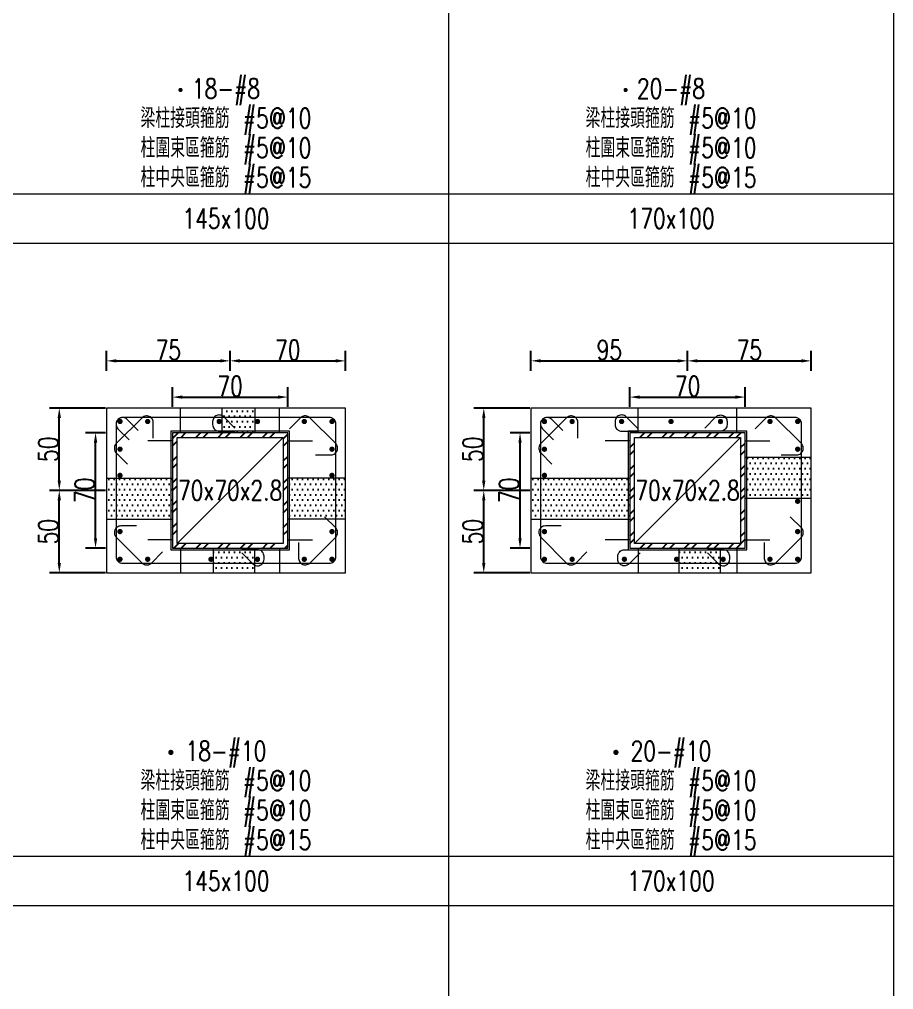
# Model space of a CAD drawing. Header units: millimetres. Extents: x 0 to 3905, y 0 to 8880.
# Drawn here: x 3375 to 3905, y 1557 to 2146 of the extents above; entities that cross this region are included whole.
import ezdxf
from ezdxf.enums import TextEntityAlignment as Align

# ---------------------------------------------------------------- set-up
doc = ezdxf.new("R2010")
doc.units = ezdxf.units.MM
doc.layers.get('DEFPOINTS').update_dxf_attribs({"color": 3})
for name, color, linetype in [('Hatch線', 6, 'Continuous'), ('TC-鋼粱', 132, 'Continuous'), ('主筋斷面', 2, 'Continuous'), ('文字-主筋根數', 7, 'Continuous'), ('文字-剪力筋 中央區', 7, 'Continuous'), ('文字-剪力筋-BC', 7, 'Continuous'), ('文字-剪力筋-圍束區', 7, 'Continuous'), ('文字-斷面尺寸', 7, 'Continuous'), ('文字-輔助字', 7, 'Continuous'), ('柱斷面線', 4, 'Continuous'), ('標註字', 4, 'Continuous'), ('箍筋線', 1, 'Continuous'), ('網格線', 7, 'Continuous'), ('鋼柱', 11, 'Continuous')]:
    doc.layers.add(name, color=color, linetype=linetype)
doc.styles.add('note', font='txt.shx', dxfattribs={"width": 0.75, "height": 12})
doc.styles.add('txt', font='txt.shx', dxfattribs={"height": 0.2, "bigfont": 'chineset.shx'})
doc.dimstyles.new('RCAD_DIM', dxfattribs={"dimtxt": 12, "dimasz": 6, "dimexe": 6, "dimexo": 0.625, "dimtad": 1, "dimdec": 0, "dimdsep": 46, "dimtxsty": 'note', "dimcen": 2.5, "dimclrd": 256, "dimclre": 256, "dimclrt": 256, "dimadec": 0, "dimazin": 0, "dimtfac": 1, "dimtmove": 0, "dimatfit": 3, "dimfxl": 0, "dimtolj": 1, "dimarcsym": 0})

# ---------------------------------------------------------------- blocks, each defined once
blk = doc.blocks.new('*D1890')
at = {"layer": 'DEFPOINTS', "color": 0}
for p in [(3537.5, 1916.62), (3467.5, 1910), (3537.5, 1910)]:
    blk.add_point(p, dxfattribs=at)
at = {"layer": '標註字', "lineweight": -2}
for p, q in [((3467.5, 1910.62), (3467.5, 1922.62)), ((3537.5, 1910.62), (3537.5, 1922.62)), ((3473.5, 1916.62), (3531.5, 1916.62))]:
    blk.add_line(p, q, dxfattribs=at)
at = {"layer": '標註字'}
for points in [[(3473.5, 1917.62), (3473.5, 1915.62), (3467.5, 1916.62)], [(3531.5, 1915.62), (3531.5, 1917.62), (3537.5, 1916.62)]]:
    blk.add_solid(points, dxfattribs=at)
at = {"layer": '標註字', "insert": (3502.5, 1923.25), "char_height": 12, "attachment_point": 5, "style": 'note'}
blk.add_mtext('\\A1;70', dxfattribs=at)
blk = doc.blocks.new('*D1891')
at = {"layer": 'DEFPOINTS', "color": 0}
for p in [(3420.88, 1895), (3427.5, 1895), (3427.5, 1825)]:
    blk.add_point(p, dxfattribs=at)
at = {"layer": '標註字', "lineweight": -2}
for p, q in [((3426.88, 1895), (3414.88, 1895)), ((3420.88, 1831), (3420.88, 1889)), ((3426.88, 1825), (3414.88, 1825))]:
    blk.add_line(p, q, dxfattribs=at)
at = {"layer": '標註字'}
for points in [[(3421.88, 1889), (3419.88, 1889), (3420.88, 1895)], [(3419.88, 1831), (3421.88, 1831), (3420.88, 1825)]]:
    blk.add_solid(points, dxfattribs=at)
at = {"layer": '標註字', "insert": (3414.25, 1860), "char_height": 12, "attachment_point": 5, "rotation": 90, "style": 'note'}
blk.add_mtext('\\A1;70', dxfattribs=at)
blk = doc.blocks.new('*D1892')
at = {"layer": 'DEFPOINTS', "color": 0}
for p in [(3502.5, 1938.62), (3427.5, 1932), (3502.5, 1932)]:
    blk.add_point(p, dxfattribs=at)
at = {"layer": '標註字', "lineweight": -2}
for p, q in [((3427.5, 1932.62), (3427.5, 1944.62)), ((3502.5, 1932.62), (3502.5, 1944.62)), ((3433.5, 1938.62), (3496.5, 1938.62))]:
    blk.add_line(p, q, dxfattribs=at)
at = {"layer": '標註字'}
for points in [[(3433.5, 1939.62), (3433.5, 1937.62), (3427.5, 1938.62)], [(3496.5, 1937.62), (3496.5, 1939.62), (3502.5, 1938.62)]]:
    blk.add_solid(points, dxfattribs=at)
at = {"layer": '標註字', "insert": (3465, 1945.25), "char_height": 12, "attachment_point": 5, "style": 'note'}
blk.add_mtext('\\A1;75', dxfattribs=at)
blk = doc.blocks.new('*D1893')
at = {"layer": 'DEFPOINTS', "color": 0}
for p in [(3572.5, 1938.62), (3502.5, 1932), (3572.5, 1932)]:
    blk.add_point(p, dxfattribs=at)
at = {"layer": '標註字', "lineweight": -2}
for p, q in [((3502.5, 1932.62), (3502.5, 1944.62)), ((3572.5, 1932.62), (3572.5, 1944.62)), ((3508.5, 1938.62), (3566.5, 1938.62))]:
    blk.add_line(p, q, dxfattribs=at)
at = {"layer": '標註字'}
for points in [[(3508.5, 1939.62), (3508.5, 1937.62), (3502.5, 1938.62)], [(3566.5, 1937.62), (3566.5, 1939.62), (3572.5, 1938.62)]]:
    blk.add_solid(points, dxfattribs=at)
at = {"layer": '標註字', "insert": (3537.5, 1945.25), "char_height": 12, "attachment_point": 5, "style": 'note'}
blk.add_mtext('\\A1;70', dxfattribs=at)
blk = doc.blocks.new('*D1894')
at = {"layer": 'DEFPOINTS', "color": 0}
for p in [(3398.88, 1860), (3427.5, 1860), (3427.5, 1810)]:
    blk.add_point(p, dxfattribs=at)
at = {"layer": '標註字', "lineweight": -2}
for p, q in [((3426.88, 1860), (3392.88, 1860)), ((3398.88, 1816), (3398.88, 1854)), ((3426.88, 1810), (3392.88, 1810))]:
    blk.add_line(p, q, dxfattribs=at)
at = {"layer": '標註字'}
for points in [[(3399.88, 1854), (3397.88, 1854), (3398.88, 1860)], [(3397.88, 1816), (3399.88, 1816), (3398.88, 1810)]]:
    blk.add_solid(points, dxfattribs=at)
at = {"layer": '標註字', "insert": (3392.25, 1835), "char_height": 12, "attachment_point": 5, "rotation": 90, "style": 'note'}
blk.add_mtext('\\A1;50', dxfattribs=at)
blk = doc.blocks.new('*D1895')
at = {"layer": 'DEFPOINTS', "color": 0}
for p in [(3398.88, 1910), (3427.5, 1910), (3427.5, 1860)]:
    blk.add_point(p, dxfattribs=at)
at = {"layer": '標註字', "lineweight": -2}
for p, q in [((3426.88, 1910), (3392.88, 1910)), ((3398.88, 1866), (3398.88, 1904)), ((3426.88, 1860), (3392.88, 1860))]:
    blk.add_line(p, q, dxfattribs=at)
at = {"layer": '標註字'}
for points in [[(3399.88, 1904), (3397.88, 1904), (3398.88, 1910)], [(3397.88, 1866), (3399.88, 1866), (3398.88, 1860)]]:
    blk.add_solid(points, dxfattribs=at)
at = {"layer": '標註字', "insert": (3392.25, 1885), "char_height": 12, "attachment_point": 5, "rotation": 90, "style": 'note'}
blk.add_mtext('\\A1;50', dxfattribs=at)
blk = doc.blocks.new('Circle_Filled')
at = {"const_width": 0.5}
blk.add_lwpolyline([(-0.25, 0, 1), (0.25, 0, 1)], format="xyb", close=True, dxfattribs=at)
blk = doc.blocks.new('*D2022')
at = {"layer": 'DEFPOINTS', "color": 0}
for p in [(3815, 1916.62), (3745, 1910), (3815, 1910)]:
    blk.add_point(p, dxfattribs=at)
at = {"layer": '標註字', "lineweight": -2}
for p, q in [((3745, 1910.62), (3745, 1922.62)), ((3815, 1910.62), (3815, 1922.62)), ((3751, 1916.62), (3809, 1916.62))]:
    blk.add_line(p, q, dxfattribs=at)
at = {"layer": '標註字'}
for points in [[(3751, 1917.62), (3751, 1915.62), (3745, 1916.62)], [(3809, 1915.62), (3809, 1917.62), (3815, 1916.62)]]:
    blk.add_solid(points, dxfattribs=at)
at = {"layer": '標註字', "insert": (3780, 1923.25), "char_height": 12, "attachment_point": 5, "style": 'note'}
blk.add_mtext('\\A1;70', dxfattribs=at)
blk = doc.blocks.new('*D2023')
at = {"layer": 'DEFPOINTS', "color": 0}
for p in [(3678.38, 1895), (3685, 1895), (3685, 1825)]:
    blk.add_point(p, dxfattribs=at)
at = {"layer": '標註字', "lineweight": -2}
for p, q in [((3684.38, 1895), (3672.38, 1895)), ((3678.38, 1831), (3678.38, 1889)), ((3684.38, 1825), (3672.38, 1825))]:
    blk.add_line(p, q, dxfattribs=at)
at = {"layer": '標註字'}
for points in [[(3679.38, 1889), (3677.38, 1889), (3678.38, 1895)], [(3677.38, 1831), (3679.38, 1831), (3678.38, 1825)]]:
    blk.add_solid(points, dxfattribs=at)
at = {"layer": '標註字', "insert": (3671.75, 1860), "char_height": 12, "attachment_point": 5, "rotation": 90, "style": 'note'}
blk.add_mtext('\\A1;70', dxfattribs=at)
blk = doc.blocks.new('*D2024')
at = {"layer": 'DEFPOINTS', "color": 0}
for p in [(3780, 1938.62), (3685, 1932), (3780, 1932)]:
    blk.add_point(p, dxfattribs=at)
at = {"layer": '標註字', "lineweight": -2}
for p, q in [((3685, 1932.62), (3685, 1944.62)), ((3780, 1932.62), (3780, 1944.62)), ((3691, 1938.62), (3774, 1938.62))]:
    blk.add_line(p, q, dxfattribs=at)
at = {"layer": '標註字'}
for points in [[(3691, 1939.62), (3691, 1937.62), (3685, 1938.62)], [(3774, 1937.62), (3774, 1939.62), (3780, 1938.62)]]:
    blk.add_solid(points, dxfattribs=at)
at = {"layer": '標註字', "insert": (3732.5, 1945.25), "char_height": 12, "attachment_point": 5, "style": 'note'}
blk.add_mtext('\\A1;95', dxfattribs=at)
blk = doc.blocks.new('*D2025')
at = {"layer": 'DEFPOINTS', "color": 0}
for p in [(3855, 1938.62), (3780, 1932), (3855, 1932)]:
    blk.add_point(p, dxfattribs=at)
at = {"layer": '標註字', "lineweight": -2}
for p, q in [((3780, 1932.62), (3780, 1944.62)), ((3855, 1932.62), (3855, 1944.62)), ((3786, 1938.62), (3849, 1938.62))]:
    blk.add_line(p, q, dxfattribs=at)
at = {"layer": '標註字'}
for points in [[(3786, 1939.62), (3786, 1937.62), (3780, 1938.62)], [(3849, 1937.62), (3849, 1939.62), (3855, 1938.62)]]:
    blk.add_solid(points, dxfattribs=at)
at = {"layer": '標註字', "insert": (3817.5, 1945.25), "char_height": 12, "attachment_point": 5, "style": 'note'}
blk.add_mtext('\\A1;75', dxfattribs=at)
blk = doc.blocks.new('*D2026')
at = {"layer": 'DEFPOINTS', "color": 0}
for p in [(3656.38, 1860), (3685, 1860), (3685, 1810)]:
    blk.add_point(p, dxfattribs=at)
at = {"layer": '標註字', "lineweight": -2}
for p, q in [((3684.38, 1860), (3650.38, 1860)), ((3656.38, 1816), (3656.38, 1854)), ((3684.38, 1810), (3650.38, 1810))]:
    blk.add_line(p, q, dxfattribs=at)
at = {"layer": '標註字'}
for points in [[(3657.38, 1854), (3655.38, 1854), (3656.38, 1860)], [(3655.38, 1816), (3657.38, 1816), (3656.38, 1810)]]:
    blk.add_solid(points, dxfattribs=at)
at = {"layer": '標註字', "insert": (3649.75, 1835), "char_height": 12, "attachment_point": 5, "rotation": 90, "style": 'note'}
blk.add_mtext('\\A1;50', dxfattribs=at)
blk = doc.blocks.new('*D2027')
at = {"layer": 'DEFPOINTS', "color": 0}
for p in [(3656.38, 1910), (3685, 1910), (3685, 1860)]:
    blk.add_point(p, dxfattribs=at)
at = {"layer": '標註字', "lineweight": -2}
for p, q in [((3684.38, 1910), (3650.38, 1910)), ((3656.38, 1866), (3656.38, 1904)), ((3684.38, 1860), (3650.38, 1860))]:
    blk.add_line(p, q, dxfattribs=at)
at = {"layer": '標註字'}
for points in [[(3657.38, 1904), (3655.38, 1904), (3656.38, 1910)], [(3655.38, 1866), (3657.38, 1866), (3656.38, 1860)]]:
    blk.add_solid(points, dxfattribs=at)
at = {"layer": '標註字', "insert": (3649.75, 1885), "char_height": 12, "attachment_point": 5, "rotation": 90, "style": 'note'}
blk.add_mtext('\\A1;50', dxfattribs=at)

msp = doc.modelspace()

# ---------------------------------------------------------------- hatches: boundary and pattern name
at = {"layer": 'Hatch線'}
h = msp.add_hatch(dxfattribs=at)
h.set_pattern_fill('ANSI32', color=256, style=0)
h.paths.add_polyline_path([(3467.5, 1825), (3537.5, 1825), (3537.5, 1895), (3467.5, 1895)], flags=17)
h.paths.add_polyline_path([(3470.3, 1827.8), (3470.3, 1892.2), (3534.7, 1892.2), (3534.7, 1827.8)])
h = msp.add_hatch(dxfattribs=at)
h.set_pattern_fill('ANSI32', color=256, style=0)
h.paths.add_polyline_path([(3745, 1825), (3815, 1825), (3815, 1895), (3745, 1895)], flags=17)
h.paths.add_polyline_path([(3747.8, 1827.8), (3747.8, 1892.2), (3812.2, 1892.2), (3812.2, 1827.8)])
at = {"layer": 'TC-鋼粱'}
h = msp.add_hatch(dxfattribs=at)
h.set_pattern_fill('DOTS', color=256, scale=2, style=0)
h.paths.add_polyline_path([(3517.5, 1910), (3497.5, 1910), (3497.5, 1895), (3517.5, 1895)], flags=17)
h = msp.add_hatch(dxfattribs=at)
h.set_pattern_fill('DOTS', color=256, scale=2, style=0)
h.paths.add_polyline_path([(3855, 1855), (3855, 1880), (3815, 1880), (3815, 1855)], flags=17)
h = msp.add_hatch(dxfattribs=at)
h.set_pattern_fill('DOTS', color=256, scale=2, style=0)
h.paths.add_polyline_path([(3427.5, 1867.5), (3427.5, 1842.5), (3467.5, 1842.5), (3467.5, 1867.5)], flags=17)
h = msp.add_hatch(dxfattribs=at)
h.set_pattern_fill('DOTS', color=256, scale=2, style=0)
h.paths.add_polyline_path([(3572.5, 1842.5), (3572.5, 1867.5), (3537.5, 1867.5), (3537.5, 1842.5)], flags=17)
h = msp.add_hatch(dxfattribs=at)
h.set_pattern_fill('DOTS', color=256, scale=2, style=0)
h.paths.add_polyline_path([(3685, 1867.5), (3685, 1842.5), (3745, 1842.5), (3745, 1867.5)], flags=17)
h = msp.add_hatch(dxfattribs=at)
h.set_pattern_fill('DOTS', color=256, scale=2, style=0)
h.paths.add_polyline_path([(3492.5, 1810), (3517.5, 1810), (3517.5, 1825), (3492.5, 1825)], flags=17)
h = msp.add_hatch(dxfattribs=at)
h.set_pattern_fill('DOTS', color=256, scale=2, style=0)
h.paths.add_polyline_path([(3775, 1810), (3800, 1810), (3800, 1825), (3775, 1825)], flags=17)

# ---------------------------------------------------------------- linework, layer by layer
at = {"layer": 'DEFPOINTS', "lineweight": 5}
for points in [[(3472.5, 1895), (3472.5, 1910)], [(3532.5, 1895), (3532.5, 1910)], [(3750, 1895), (3750, 1910)], [(3810, 1895), (3810, 1910)], [(3467.5, 1824), (3538.5, 1824), (3538.5, 1896), (3466.5, 1896), (3466.5, 1824), (3467.5, 1824)], [(3745, 1824), (3816, 1824), (3816, 1896), (3744, 1896), (3744, 1824), (3745, 1824)], [(3467.5, 1890), (3452.5, 1890)], [(3470.3, 1827.8), (3534.7, 1892.2)], [(3537.5, 1890), (3552.5, 1890)], [(3745, 1890), (3730, 1890)], [(3747.8, 1827.8), (3812.2, 1892.2)], [(3815, 1890), (3830, 1890)], [(3467.5, 1830), (3452.5, 1830)], [(3537.5, 1830), (3552.5, 1830)], [(3745, 1830), (3730, 1830)], [(3815, 1830), (3830, 1830)], [(3472.5, 1825), (3472.5, 1810)], [(3532.5, 1825), (3532.5, 1810)], [(3750, 1825), (3750, 1810)], [(3810, 1825), (3810, 1810)]]:
    msp.add_lwpolyline(points, dxfattribs=at)
at = {"layer": 'TC-鋼粱', "lineweight": 5}
for points in [[(3497.5, 1910), (3497.5, 1895)], [(3517.5, 1910), (3517.5, 1895)], [(3855, 1880), (3815, 1880)], [(3427.5, 1867.5), (3467.5, 1867.5)], [(3572.5, 1867.5), (3537.5, 1867.5)], [(3685, 1867.5), (3745, 1867.5)], [(3855, 1855), (3815, 1855)], [(3427.5, 1842.5), (3467.5, 1842.5)], [(3572.5, 1842.5), (3537.5, 1842.5)], [(3685, 1842.5), (3745, 1842.5)], [(3492.5, 1810), (3492.5, 1825)], [(3517.5, 1810), (3517.5, 1825)], [(3775, 1810), (3775, 1825)], [(3800, 1810), (3800, 1825)]]:
    msp.add_lwpolyline(points, dxfattribs=at)
at = {"layer": '柱斷面線', "lineweight": 5}
for points in [[(3427.5, 1810), (3572.5, 1810), (3572.5, 1910), (3427.5, 1910), (3427.5, 1810)], [(3685, 1810), (3855, 1810), (3855, 1910), (3685, 1910), (3685, 1810)]]:
    msp.add_lwpolyline(points, dxfattribs=at)
at = {"layer": '箍筋線', "lineweight": 5}
for points in [[(3455.93, 1891.71), (3455.93, 1901.25), (3455.87, 1901.92), (3455.7, 1902.56), (3455.43, 1903.17), (3455.06, 1903.73), (3454.6, 1904.22), (3454.07, 1904.62), (3453.47, 1904.92), (3452.84, 1905.13), (3452.17, 1905.22), (3451.51, 1905.2), (3450.85, 1905.07), (3450.23, 1904.83), (3449.65, 1904.49), (3449.14, 1904.06), (3433.44, 1888.36), (3432.99, 1887.83), (3432.65, 1887.23), (3432.41, 1886.58), (3432.29, 1885.89), (3432.29, 1885.2), (3432.41, 1884.52), (3432.65, 1883.87), (3432.99, 1883.27), (3433.44, 1882.74), (3440.18, 1875.99)], [(3446.83, 1896.29), (3440.08, 1903.04), (3439.57, 1903.47), (3438.99, 1903.81), (3438.37, 1904.05), (3437.72, 1904.18), (3437.05, 1904.2), (3436.39, 1904.11), (3435.75, 1903.9), (3435.16, 1903.6), (3434.62, 1903.19), (3434.16, 1902.71), (3433.79, 1902.15), (3433.52, 1901.54), (3433.35, 1900.9), (3433.29, 1900.23), (3433.29, 1819.77), (3433.36, 1819.08), (3433.53, 1818.41), (3433.83, 1817.78), (3434.22, 1817.21), (3434.71, 1816.72), (3435.28, 1816.33), (3435.91, 1816.03), (3436.58, 1815.86), (3437.27, 1815.79), (3562.73, 1815.79), (3563.42, 1815.86), (3564.09, 1816.03), (3564.72, 1816.33), (3565.29, 1816.72), (3565.78, 1817.21), (3566.17, 1817.78), (3566.47, 1818.41), (3566.64, 1819.08), (3566.71, 1819.77), (3566.71, 1900.23), (3566.64, 1900.92), (3566.47, 1901.59), (3566.17, 1902.22), (3565.78, 1902.79), (3565.29, 1903.28), (3564.72, 1903.67), (3564.09, 1903.97), (3563.42, 1904.14), (3562.73, 1904.21), (3437.27, 1904.21), (3436.6, 1904.15), (3435.96, 1903.98), (3435.35, 1903.71), (3434.79, 1903.34), (3434.31, 1902.88), (3433.9, 1902.34), (3433.6, 1901.75), (3433.39, 1901.11), (3433.3, 1900.45), (3433.32, 1899.78), (3433.45, 1899.13), (3433.69, 1898.51), (3434.03, 1897.93), (3434.46, 1897.42), (3441.21, 1890.67)], [(3505.45, 1897.86), (3498.7, 1904.61), (3498.19, 1905.04), (3497.62, 1905.38), (3496.99, 1905.62), (3496.34, 1905.75), (3495.67, 1905.77), (3495.01, 1905.68), (3494.37, 1905.47), (3493.78, 1905.17), (3493.24, 1904.77), (3492.78, 1904.28), (3492.41, 1903.72), (3492.14, 1903.11), (3491.97, 1902.47), (3491.92, 1901.8), (3491.92, 1899.96), (3491.98, 1899.27), (3492.15, 1898.6), (3492.45, 1897.97), (3492.84, 1897.4), (3493.33, 1896.91), (3493.9, 1896.51), (3494.53, 1896.22), (3495.2, 1896.04), (3495.89, 1895.98), (3505.43, 1895.98)], [(3554.21, 1881.57), (3563.75, 1881.57), (3564.42, 1881.63), (3565.06, 1881.8), (3565.67, 1882.07), (3566.23, 1882.44), (3566.72, 1882.9), (3567.12, 1883.43), (3567.42, 1884.03), (3567.63, 1884.66), (3567.72, 1885.33), (3567.7, 1885.99), (3567.57, 1886.65), (3567.33, 1887.27), (3566.99, 1887.85), (3566.56, 1888.36), (3550.86, 1904.06), (3550.33, 1904.51), (3549.73, 1904.85), (3549.08, 1905.09), (3548.39, 1905.21), (3547.7, 1905.21), (3547.02, 1905.09), (3546.37, 1904.85), (3545.77, 1904.51), (3545.24, 1904.06), (3538.49, 1897.32)], [(3713.43, 1891.71), (3713.43, 1901.25), (3713.37, 1901.92), (3713.2, 1902.56), (3712.93, 1903.17), (3712.56, 1903.73), (3712.1, 1904.22), (3711.57, 1904.62), (3710.97, 1904.92), (3710.34, 1905.13), (3709.67, 1905.22), (3709.01, 1905.2), (3708.35, 1905.07), (3707.73, 1904.83), (3707.15, 1904.49), (3706.64, 1904.06), (3690.94, 1888.36), (3690.49, 1887.83), (3690.15, 1887.23), (3689.91, 1886.58), (3689.79, 1885.89), (3689.79, 1885.2), (3689.91, 1884.52), (3690.15, 1883.87), (3690.49, 1883.27), (3690.94, 1882.74), (3697.68, 1875.99)], [(3704.33, 1896.29), (3697.58, 1903.04), (3697.07, 1903.47), (3696.49, 1903.81), (3695.87, 1904.05), (3695.22, 1904.18), (3694.55, 1904.2), (3693.89, 1904.11), (3693.25, 1903.9), (3692.66, 1903.6), (3692.12, 1903.19), (3691.66, 1902.71), (3691.29, 1902.15), (3691.02, 1901.54), (3690.85, 1900.9), (3690.79, 1900.23), (3690.79, 1819.77), (3690.86, 1819.08), (3691.03, 1818.41), (3691.33, 1817.78), (3691.72, 1817.21), (3692.21, 1816.72), (3692.78, 1816.33), (3693.41, 1816.03), (3694.08, 1815.86), (3694.77, 1815.79), (3845.23, 1815.79), (3845.92, 1815.86), (3846.59, 1816.03), (3847.22, 1816.33), (3847.79, 1816.72), (3848.28, 1817.21), (3848.67, 1817.78), (3848.97, 1818.41), (3849.14, 1819.08), (3849.21, 1819.77), (3849.21, 1900.23), (3849.14, 1900.92), (3848.97, 1901.59), (3848.67, 1902.22), (3848.28, 1902.79), (3847.79, 1903.28), (3847.22, 1903.67), (3846.59, 1903.97), (3845.92, 1904.14), (3845.23, 1904.21), (3694.77, 1904.21), (3694.1, 1904.15), (3693.46, 1903.98), (3692.85, 1903.71), (3692.29, 1903.34), (3691.81, 1902.88), (3691.4, 1902.34), (3691.1, 1901.75), (3690.89, 1901.11), (3690.8, 1900.45), (3690.82, 1899.78), (3690.95, 1899.13), (3691.19, 1898.51), (3691.53, 1897.93), (3691.96, 1897.42), (3698.71, 1890.67)], [(3749.56, 1897.86), (3742.81, 1904.61), (3742.3, 1905.04), (3741.73, 1905.38), (3741.1, 1905.62), (3740.45, 1905.75), (3739.78, 1905.77), (3739.12, 1905.68), (3738.48, 1905.47), (3737.89, 1905.17), (3737.35, 1904.77), (3736.89, 1904.28), (3736.52, 1903.72), (3736.25, 1903.11), (3736.08, 1902.47), (3736.03, 1901.8), (3736.03, 1899.96), (3736.09, 1899.27), (3736.26, 1898.6), (3736.56, 1897.97), (3736.95, 1897.4), (3737.44, 1896.91), (3738.01, 1896.51), (3738.64, 1896.22), (3739.31, 1896.04), (3740, 1895.98), (3749.54, 1895.98)], [(3790.44, 1897.86), (3797.19, 1904.61), (3797.7, 1905.04), (3798.27, 1905.38), (3798.9, 1905.62), (3799.55, 1905.75), (3800.22, 1905.77), (3800.88, 1905.68), (3801.52, 1905.47), (3802.11, 1905.17), (3802.65, 1904.77), (3803.11, 1904.28), (3803.48, 1903.72), (3803.75, 1903.11), (3803.92, 1902.47), (3803.97, 1901.8), (3803.97, 1899.96), (3803.91, 1899.27), (3803.74, 1898.6), (3803.44, 1897.97), (3803.05, 1897.4), (3802.56, 1896.91), (3801.99, 1896.51), (3801.36, 1896.22), (3800.69, 1896.04), (3800, 1895.98), (3790.46, 1895.98)], [(3836.71, 1881.57), (3846.25, 1881.57), (3846.92, 1881.63), (3847.56, 1881.8), (3848.17, 1882.07), (3848.73, 1882.44), (3849.22, 1882.9), (3849.62, 1883.43), (3849.92, 1884.03), (3850.13, 1884.66), (3850.22, 1885.33), (3850.2, 1885.99), (3850.07, 1886.65), (3849.83, 1887.27), (3849.49, 1887.85), (3849.06, 1888.36), (3833.36, 1904.06), (3832.83, 1904.51), (3832.23, 1904.85), (3831.58, 1905.09), (3830.89, 1905.21), (3830.2, 1905.21), (3829.52, 1905.09), (3828.87, 1904.85), (3828.27, 1904.51), (3827.74, 1904.06), (3820.99, 1897.32)], [(3544.07, 1828.29), (3544.07, 1818.75), (3544.13, 1818.08), (3544.3, 1817.44), (3544.57, 1816.83), (3544.94, 1816.27), (3545.4, 1815.78), (3545.93, 1815.38), (3546.53, 1815.08), (3547.16, 1814.87), (3547.83, 1814.78), (3548.49, 1814.8), (3549.15, 1814.93), (3549.77, 1815.17), (3550.35, 1815.51), (3550.86, 1815.94), (3566.56, 1831.64), (3567.01, 1832.17), (3567.35, 1832.77), (3567.59, 1833.42), (3567.71, 1834.11), (3567.71, 1834.8), (3567.59, 1835.48), (3567.35, 1836.13), (3567.01, 1836.73), (3566.56, 1837.26), (3559.82, 1844.01)], [(3826.57, 1828.29), (3826.57, 1818.75), (3826.63, 1818.08), (3826.8, 1817.44), (3827.07, 1816.83), (3827.44, 1816.27), (3827.9, 1815.78), (3828.43, 1815.38), (3829.03, 1815.08), (3829.66, 1814.87), (3830.33, 1814.78), (3830.99, 1814.8), (3831.65, 1814.93), (3832.27, 1815.17), (3832.85, 1815.51), (3833.36, 1815.94), (3849.06, 1831.64), (3849.51, 1832.17), (3849.85, 1832.77), (3850.09, 1833.42), (3850.21, 1834.11), (3850.21, 1834.8), (3850.09, 1835.48), (3849.85, 1836.13), (3849.51, 1836.73), (3849.06, 1837.26), (3842.32, 1844.01)], [(3445.79, 1838.43), (3436.25, 1838.43), (3435.58, 1838.37), (3434.94, 1838.2), (3434.33, 1837.93), (3433.77, 1837.56), (3433.28, 1837.1), (3432.88, 1836.57), (3432.58, 1835.97), (3432.37, 1835.34), (3432.28, 1834.67), (3432.3, 1834.01), (3432.43, 1833.35), (3432.67, 1832.73), (3433.01, 1832.15), (3433.44, 1831.64), (3449.14, 1815.94), (3449.67, 1815.49), (3450.27, 1815.15), (3450.92, 1814.91), (3451.61, 1814.79), (3452.3, 1814.79), (3452.98, 1814.91), (3453.63, 1815.15), (3454.23, 1815.49), (3454.76, 1815.94), (3461.51, 1822.68)], [(3703.29, 1838.43), (3693.75, 1838.43), (3693.08, 1838.37), (3692.44, 1838.2), (3691.83, 1837.93), (3691.27, 1837.56), (3690.78, 1837.1), (3690.38, 1836.57), (3690.08, 1835.97), (3689.87, 1835.34), (3689.78, 1834.67), (3689.8, 1834.01), (3689.93, 1833.35), (3690.17, 1832.73), (3690.51, 1832.15), (3690.94, 1831.64), (3706.64, 1815.94), (3707.17, 1815.49), (3707.77, 1815.15), (3708.42, 1814.91), (3709.11, 1814.79), (3709.8, 1814.79), (3710.48, 1814.91), (3711.13, 1815.15), (3711.73, 1815.49), (3712.26, 1815.94), (3719.01, 1822.68)], [(3509.55, 1822.14), (3516.3, 1815.39), (3516.81, 1814.96), (3517.38, 1814.62), (3518.01, 1814.38), (3518.66, 1814.25), (3519.33, 1814.23), (3519.99, 1814.32), (3520.63, 1814.53), (3521.22, 1814.83), (3521.76, 1815.23), (3522.22, 1815.72), (3522.59, 1816.28), (3522.86, 1816.89), (3523.03, 1817.53), (3523.08, 1818.2), (3523.08, 1820.04), (3523.02, 1820.73), (3522.85, 1821.4), (3522.55, 1822.03), (3522.16, 1822.6), (3521.67, 1823.09), (3521.1, 1823.49), (3520.47, 1823.78), (3519.8, 1823.96), (3519.11, 1824.02), (3509.57, 1824.02)], [(3751.25, 1822.14), (3744.51, 1815.39), (3744, 1814.96), (3743.42, 1814.62), (3742.8, 1814.38), (3742.14, 1814.25), (3741.47, 1814.23), (3740.81, 1814.32), (3740.17, 1814.53), (3739.58, 1814.83), (3739.05, 1815.23), (3738.59, 1815.72), (3738.22, 1816.28), (3737.94, 1816.89), (3737.78, 1817.53), (3737.72, 1818.2), (3737.72, 1820.04), (3737.78, 1820.73), (3737.96, 1821.4), (3738.25, 1822.03), (3738.65, 1822.6), (3739.14, 1823.09), (3739.71, 1823.49), (3740.34, 1823.78), (3741, 1823.96), (3741.69, 1824.02), (3751.23, 1824.02)], [(3792.05, 1822.14), (3798.8, 1815.39), (3799.31, 1814.96), (3799.88, 1814.62), (3800.51, 1814.38), (3801.16, 1814.25), (3801.83, 1814.23), (3802.49, 1814.32), (3803.13, 1814.53), (3803.72, 1814.83), (3804.26, 1815.23), (3804.72, 1815.72), (3805.09, 1816.28), (3805.36, 1816.89), (3805.53, 1817.53), (3805.58, 1818.2), (3805.58, 1820.04), (3805.52, 1820.73), (3805.35, 1821.4), (3805.05, 1822.03), (3804.66, 1822.6), (3804.17, 1823.09), (3803.6, 1823.49), (3802.97, 1823.78), (3802.3, 1823.96), (3801.61, 1824.02), (3792.07, 1824.02)]]:
    msp.add_lwpolyline(points, dxfattribs=at)
at = {"layer": '網格線', "lineweight": 5}
for points in [[(3635, 2412), (3635, 2040)], [(3905, 2412), (3905, 2040)], [(3365, 2040), (3635, 2040)], [(3635, 2040), (3905, 2040)], [(3635, 2040), (3635, 2010)], [(3905, 2040), (3905, 2010)], [(3365, 2010), (3635, 2010)], [(3635, 2010), (3905, 2010)], [(3635, 2010), (3635, 1638)], [(3905, 2010), (3905, 1638)], [(3365, 1638), (3635, 1638)], [(3635, 1638), (3905, 1638)], [(3635, 1638), (3635, 1608)], [(3905, 1638), (3905, 1608)], [(3365, 1608), (3635, 1608)], [(3635, 1608), (3905, 1608)], [(3635, 1608), (3635, 1236)], [(3905, 1608), (3905, 1236)]]:
    msp.add_lwpolyline(points, dxfattribs=at)
at = {"layer": '鋼柱', "lineweight": 5}
for points in [[(3467.5, 1825), (3537.5, 1825), (3537.5, 1895), (3467.5, 1895), (3467.5, 1825)], [(3470.3, 1827.8), (3470.3, 1892.2), (3534.7, 1892.2), (3534.7, 1827.8), (3470.3, 1827.8)], [(3745, 1825), (3815, 1825), (3815, 1895), (3745, 1895), (3745, 1825)], [(3747.8, 1827.8), (3747.8, 1892.2), (3812.2, 1892.2), (3812.2, 1827.8), (3747.8, 1827.8)]]:
    msp.add_lwpolyline(points, dxfattribs=at)

# ---------------------------------------------------------------- block references
at = {"layer": '主筋斷面', "lineweight": 5}
for p, xscale, yscale in [((3472.42, 2103), 2.539999961853027, 2.539999961853027), ((3742.42, 2103), 2.539999961853027, 2.539999961853027), ((3435.7, 1901.8), 3.220000028610229, 3.220000028610229), ((3452.5, 1901.8), 3.220000028610229, 3.220000028610229), ((3495.89, 1901.8), 3.220000028610229, 3.220000028610229), ((3519.11, 1901.8), 3.220000028610229, 3.220000028610229), ((3547.5, 1901.8), 3.220000028610229, 3.220000028610229), ((3564.3, 1901.8), 3.220000028610229, 3.220000028610229), ((3693.2, 1901.8), 3.220000028610229, 3.220000028610229), ((3710, 1901.8), 3.220000028610229, 3.220000028610229), ((3740, 1901.8), 3.220000028610229, 3.220000028610229), ((3770, 1901.8), 3.220000028610229, 3.220000028610229), ((3800, 1901.8), 3.220000028610229, 3.220000028610229), ((3830, 1901.8), 3.220000028610229, 3.220000028610229), ((3846.8, 1901.8), 3.220000028610229, 3.220000028610229), ((3435.7, 1885), 3.220000028610229, 3.220000028610229), ((3564.3, 1885), 3.220000028610229, 3.220000028610229), ((3693.2, 1885), 3.220000028610229, 3.220000028610229), ((3846.8, 1885), 3.220000028610229, 3.220000028610229), ((3435.7, 1869.11), 3.220000028610229, 3.220000028610229), ((3564.3, 1869.11), 3.220000028610229, 3.220000028610229), ((3693.2, 1869.11), 3.220000028610229, 3.220000028610229), ((3846.8, 1853.39), 3.220000028610229, 3.220000028610229), ((3435.7, 1835), 3.220000028610229, 3.220000028610229), ((3564.3, 1835), 3.220000028610229, 3.220000028610229), ((3693.2, 1835), 3.220000028610229, 3.220000028610229), ((3846.8, 1835), 3.220000028610229, 3.220000028610229), ((3435.7, 1818.2), 3.220000028610229, 3.220000028610229), ((3452.5, 1818.2), 3.220000028610229, 3.220000028610229), ((3490.89, 1818.2), 3.220000028610229, 3.220000028610229), ((3519.11, 1818.2), 3.220000028610229, 3.220000028610229), ((3547.5, 1818.2), 3.220000028610229, 3.220000028610229), ((3564.3, 1818.2), 3.220000028610229, 3.220000028610229), ((3693.2, 1818.2), 3.220000028610229, 3.220000028610229), ((3710, 1818.2), 3.220000028610229, 3.220000028610229), ((3741.69, 1818.2), 3.220000028610229, 3.220000028610229), ((3773.39, 1818.2), 3.220000028610229, 3.220000028610229), ((3801.61, 1818.2), 3.220000028610229, 3.220000028610229), ((3830, 1818.2), 3.220000028610229, 3.220000028610229), ((3846.8, 1818.2), 3.220000028610229, 3.220000028610229), ((3466.56, 1701), 3.220000028610229, 3.220000028610229), ((3736.56, 1701), 3.220000028610229, 3.220000028610229)]:
    msp.add_blockref('Circle_Filled', p, dxfattribs=dict(at, xscale=xscale, yscale=yscale))

# ---------------------------------------------------------------- texts
at = {"layer": '文字-主筋根數', "style": 'txt', "width": 0.75}
for s, p in [('18-#8', (3500, 2103)), ('20-#8', (3770, 2103)), ('18-#10', (3500, 1701)), ('20-#10', (3770, 1701))]:
    msp.add_text(s, height=12, dxfattribs=at).set_placement(p, align=Align.MIDDLE)
at = {"layer": '文字-剪力筋 中央區', "style": 'txt', "width": 0.75}
for p in [(3500, 2049), (3770, 2049), (3500, 1647), (3770, 1647)]:
    msp.add_text('柱中央區箍筋 #5@15', height=12, dxfattribs=at).set_placement(p, align=Align.MIDDLE)
at = {"layer": '文字-剪力筋-BC', "style": 'txt', "width": 0.75}
for p in [(3500, 2085), (3770, 2085), (3500, 1683), (3770, 1683)]:
    msp.add_text('梁柱接頭箍筋 #5@10', height=12, dxfattribs=at).set_placement(p, align=Align.MIDDLE)
at = {"layer": '文字-剪力筋-圍束區', "style": 'txt', "width": 0.75}
for p in [(3500, 2067), (3770, 2067), (3500, 1665), (3770, 1665)]:
    msp.add_text('柱圍束區箍筋 #5@10', height=12, dxfattribs=at).set_placement(p, align=Align.MIDDLE)
at = {"layer": '文字-斷面尺寸', "style": 'txt', "width": 0.75}
for s, p in [('145x100', (3500, 2025)), ('170x100', (3770, 2025)), ('145x100', (3500, 1623)), ('170x100', (3770, 1623))]:
    msp.add_text(s, height=12, dxfattribs=at).set_placement(p, align=Align.MIDDLE)
at = {"layer": '文字-輔助字', "style": 'txt', "width": 0.75}
for p in [(3502.5, 1860), (3780, 1860)]:
    msp.add_text('70x70x2.8', height=12, dxfattribs=at).set_placement(p, align=Align.MIDDLE)

# ---------------------------------------------------------------- dimensions: what is measured, and where the dimension line sits
at = {"layer": '標註字'}
for base, p1, p2, picture, middle in [((3502.5, 1938.62), (3427.5, 1932), (3502.5, 1932), '*D1892', (3465, 1945.25)), ((3572.5, 1938.62), (3502.5, 1932), (3572.5, 1932), '*D1893', (3537.5, 1945.25)), ((3780, 1938.62), (3685, 1932), (3780, 1932), '*D2024', (3732.5, 1945.25)), ((3855, 1938.62), (3780, 1932), (3855, 1932), '*D2025', (3817.5, 1945.25)), ((3537.5, 1916.62), (3467.5, 1910), (3537.5, 1910), '*D1890', (3502.5, 1923.25)), ((3815, 1916.62), (3745, 1910), (3815, 1910), '*D2022', (3780, 1923.25))]:
    dim = msp.add_linear_dim(base=base, p1=p1, p2=p2, dimstyle='RCAD_DIM', dxfattribs=at)
    dim.commit()
    dim.dimension.update_dxf_attribs({"geometry": picture, "text_midpoint": middle})
for base, p1, p2, picture, middle in [((3398.88, 1910), (3427.5, 1860), (3427.5, 1910), '*D1895', (3392.25, 1885)), ((3656.38, 1910), (3685, 1860), (3685, 1910), '*D2027', (3649.75, 1885)), ((3420.88, 1895), (3427.5, 1825), (3427.5, 1895), '*D1891', (3414.25, 1860)), ((3678.38, 1895), (3685, 1825), (3685, 1895), '*D2023', (3671.75, 1860)), ((3398.88, 1860), (3427.5, 1810), (3427.5, 1860), '*D1894', (3392.25, 1835)), ((3656.38, 1860), (3685, 1810), (3685, 1860), '*D2026', (3649.75, 1835))]:
    dim = msp.add_linear_dim(base=base, p1=p1, p2=p2, angle=90, dimstyle='RCAD_DIM', dxfattribs=at)
    dim.commit()
    dim.dimension.update_dxf_attribs({"geometry": picture, "text_midpoint": middle})

doc.saveas('drawing.dxf')
